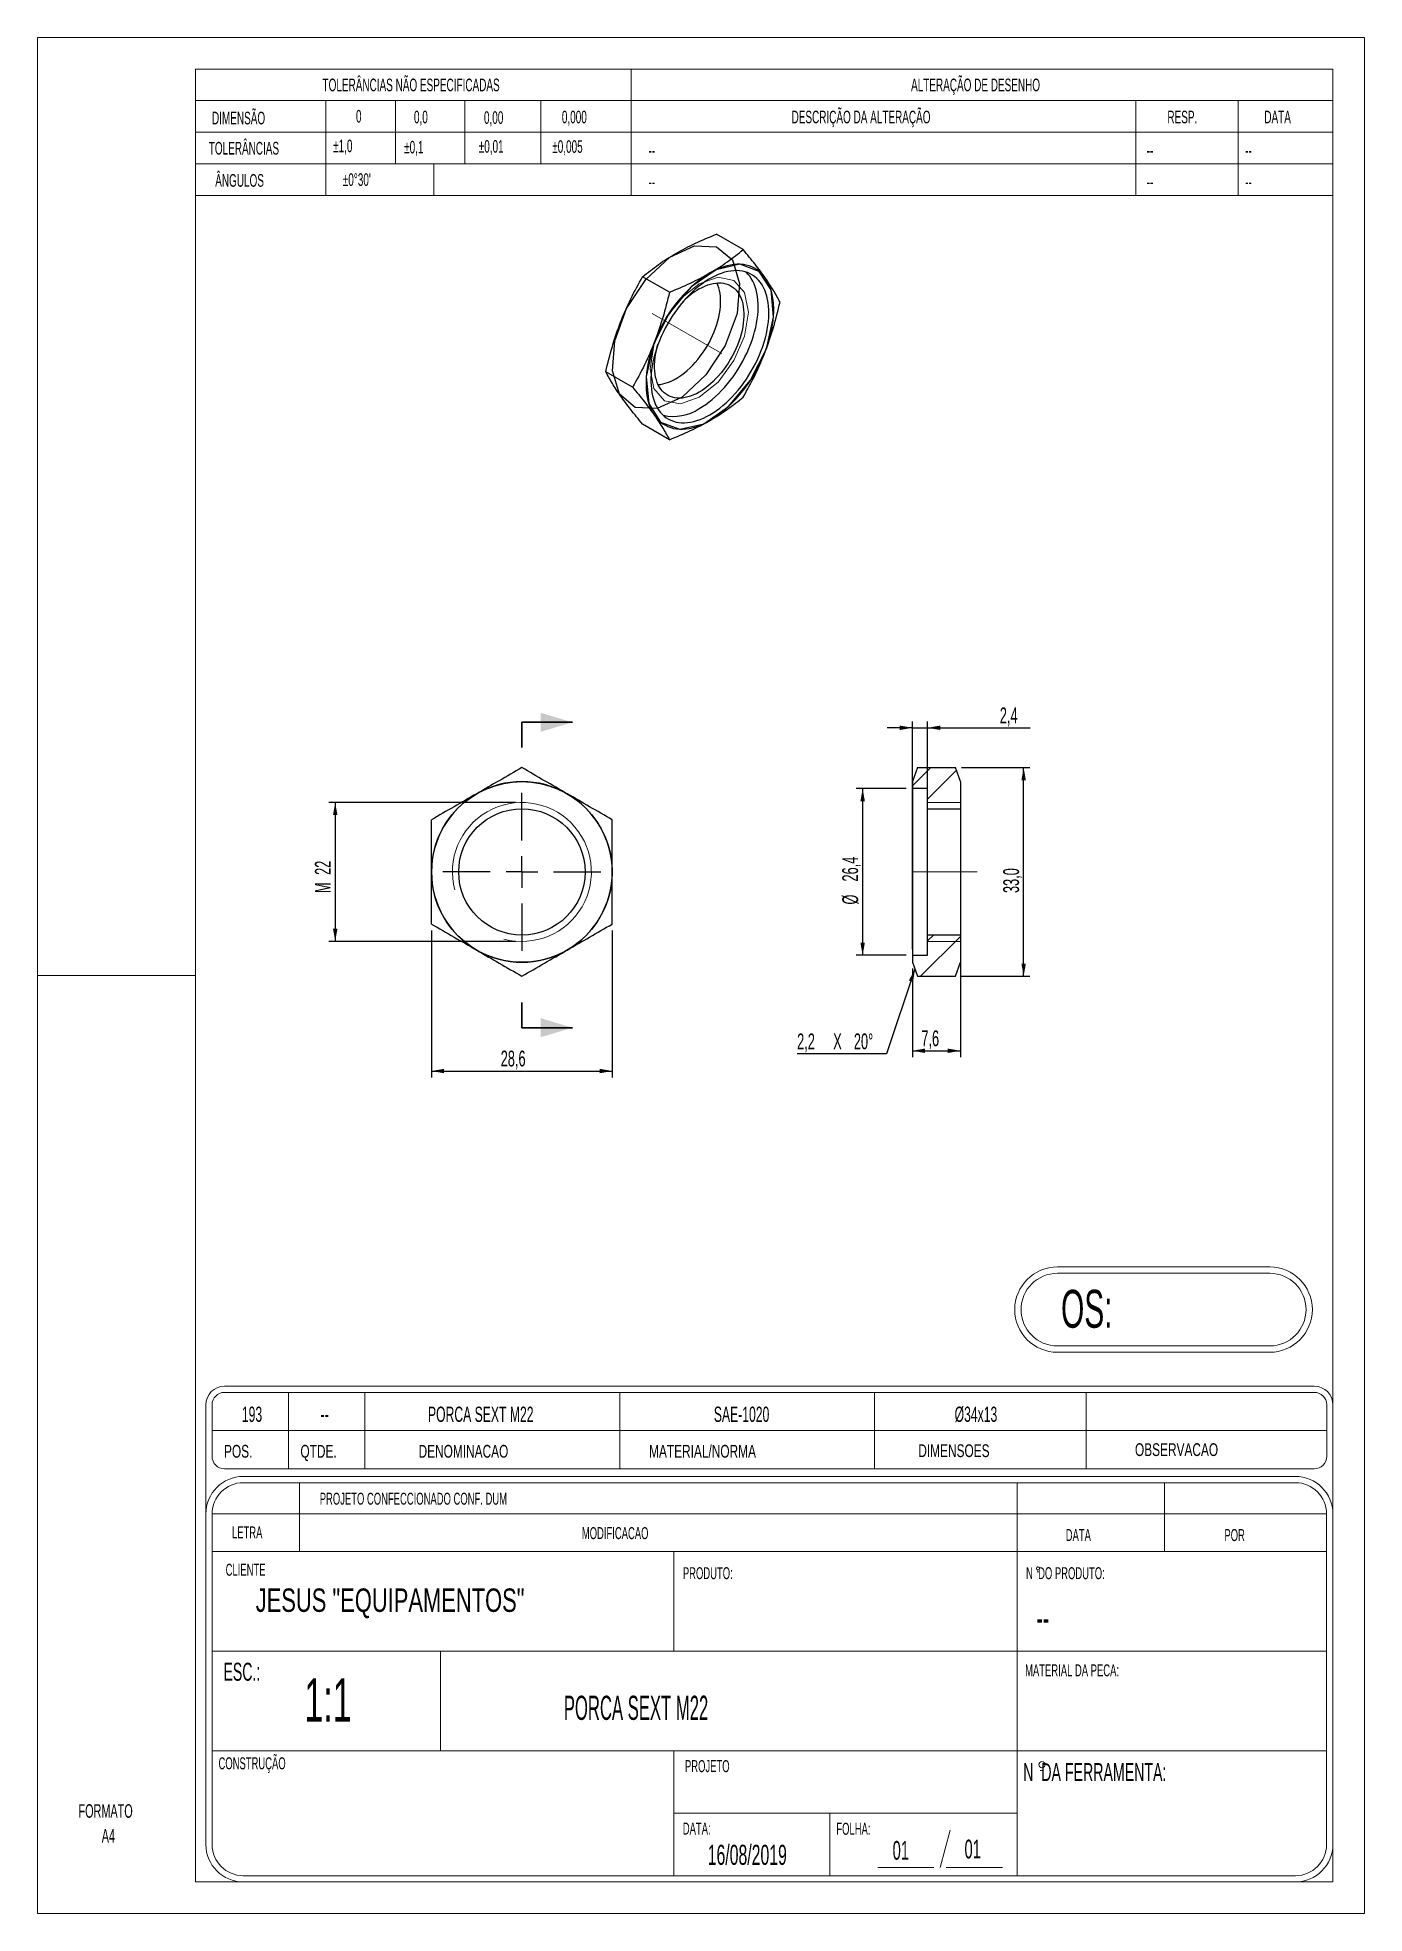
# Model space of a CAD drawing. Header units: millimetres. Extents: x 0 to 210, y 0 to 297.
import ezdxf

# ---------------------------------------------------------------- set-up
doc = ezdxf.new("R2010")
doc.units = ezdxf.units.MM
doc.linetypes.add('CENTERX2', pattern=[20.32, 12.7, -2.54, 2.54, -2.54])
doc.linetypes.add('PHANTOM', pattern=[12.7, 6.35, -1.27, 1.27, -1.27, 1.27, -1.27])
doc.layers.add('COTAS', color=7, linetype='Continuous')
doc.styles.add('SLDTEXTSTYLE0', font='TXT', dxfattribs={"width": 0.595745})
doc.styles.add('SLDTEXTSTYLE1', font='TXT', dxfattribs={"width": 0.589474})
doc.styles.add('SLDTEXTSTYLE2', font='TXT', dxfattribs={"width": 0.515789})
doc.styles.add('SLDTEXTSTYLE3', font='TXT', dxfattribs={"width": 0.7})
doc.styles.add('SLDTEXTSTYLE4', font='TXT', dxfattribs={"width": 0.695035})
doc.styles.add('SLDTEXTSTYLE5', font='TXT', dxfattribs={"width": 0.605})
doc.dimstyles.new('SLDDIMSTYLE0', dxfattribs={"dimtxt": 2.5, "dimasz": 2, "dimexe": 0, "dimexo": 0.0625, "dimtad": 1, "dimdec": 1, "dimrnd": 1e-09, "dimzin": 12, "dimdsep": 46, "dimtxsty": 'SLDTEXTSTYLE5', "dimsah": 1, "dimcen": 0.09, "dimadec": 0, "dimazin": 3, "dimtfac": 1, "dimtdec": 3, "dimtofl": 0, "dimtmove": 0, "dimatfit": 3, "dimfxl": 0, "dimfrac": 2, "dimtolj": 1, "dimtzin": 12, "dimarcsym": 0})
doc.dimstyles.new('SLDDIMSTYLE1', dxfattribs={"dimtxt": 2.5, "dimasz": 2, "dimexe": 0, "dimexo": 0.0625, "dimtad": 1, "dimdec": 0, "dimrnd": 1e-09, "dimzin": 12, "dimdsep": 46, "dimtxsty": 'SLDTEXTSTYLE5', "dimsah": 1, "dimcen": 0.09, "dimadec": 0, "dimazin": 3, "dimtfac": 1, "dimtdec": 3, "dimtofl": 0, "dimtmove": 0, "dimatfit": 3, "dimfxl": 0, "dimfrac": 2, "dimtolj": 1, "dimtzin": 12, "dimarcsym": 0})
doc.dimstyles.new('SLDDIMSTYLE2', dxfattribs={"dimtxt": 2.5, "dimasz": 2, "dimexe": 0, "dimexo": 0.0625, "dimtad": 1, "dimdec": 1, "dimrnd": 1e-09, "dimzin": 12, "dimdsep": 46, "dimtxsty": 'SLDTEXTSTYLE5', "dimsah": 1, "dimcen": 0.09, "dimadec": 0, "dimazin": 3, "dimtfac": 1, "dimtdec": 3, "dimtmove": 0, "dimatfit": 0, "dimfxl": 0, "dimfrac": 2, "dimtolj": 1, "dimtzin": 12, "dimarcsym": 0})

# ---------------------------------------------------------------- blocks, each defined once
blk = doc.blocks.new('SW_NOTE_0')
at = {"color": 0, "linetype": 'Continuous', "lineweight": 18, "insert": (0, 2.77), "char_height": 2.152, "attachment_point": 1, "style": 'SLDTEXTSTYLE0'}
blk.add_mtext('FORMATO', dxfattribs=at)
blk = doc.blocks.new('SW_NOTE_0_1')
at = {"color": 0, "linetype": 'Continuous', "lineweight": 18, "insert": (0, 2.77), "char_height": 2.152, "attachment_point": 1, "style": 'SLDTEXTSTYLE0'}
blk.add_mtext('A4', dxfattribs=at)
blk = doc.blocks.new('Bloco2')
at = {"color": 7, "linetype": 'Continuous', "lineweight": 18}
for p, q in [((210.04, 297.06), (0.04, 297.06)), ((0.04, 297.06), (0.04, 0.06)), ((210.04, 0.06), (210.04, 297.06)), ((205.04, 292.06), (25.04, 292.06)), ((25.04, 292.06), (25.04, 5.06)), ((205.04, 5.06), (205.04, 292.06)), ((0.04, 148.56), (25.04, 148.56)), ((25.04, 5.06), (205.04, 5.06)), ((0.04, 0.06), (210.04, 0.06))]:
    blk.add_line(p, q, dxfattribs=at)
for name, p in [('SW_NOTE_0', (6.53, 14.59)), ('SW_NOTE_0_1', (10.2, 10.66))]:
    blk.add_blockref(name, p, dxfattribs=at)
blk = doc.blocks.new('_D')
at = {"layer": 'COTAS'}
for p, q in [((62.36, 156), (62.36, 132.73)), ((90.96, 156), (90.96, 132.73)), ((62.36, 133.73), (90.96, 133.73))]:
    blk.add_line(p, q, dxfattribs=at)
for points in [[(62.36, 133.73), (64.36, 133.38), (64.36, 134.08)], [(90.96, 133.73), (88.96, 134.08), (88.96, 133.38)]]:
    blk.add_solid(points, dxfattribs=at)
at = {"layer": 'COTAS', "insert": (73.31, 136.96), "char_height": 2.5, "attachment_point": 1, "style": 'SLDTEXTSTYLE5'}
blk.add_mtext('28,6', dxfattribs=at)
blk = doc.blocks.new('_D_1')
at = {"layer": 'COTAS'}
for p, q in [((75.66, 176.25), (46.12, 176.25)), ((47.12, 176.25), (47.12, 154.25)), ((75.66, 154.25), (46.12, 154.25))]:
    blk.add_line(p, q, dxfattribs=at)
for points in [[(47.12, 176.25), (46.77, 174.25), (47.47, 174.25)], [(47.12, 154.25), (47.47, 156.25), (46.77, 156.25)]]:
    blk.add_solid(points, dxfattribs=at)
at = {"layer": 'COTAS', "char_height": 2.5, "attachment_point": 1, "rotation": 90, "style": 'SLDTEXTSTYLE5'}
for s, insert in [('22', (43.9, 164.78)), ('M', (43.9, 161.91))]:
    blk.add_mtext(s, dxfattribs=dict(at, insert=insert))
blk = doc.blocks.new('SW_CENTERMARKSYMBOL_0')
at = {"layer": 'COTAS', "color": 0}
for p, q in [((0, 5), (0, 12.5)), ((-5, 0), (-12.5, 0)), ((0, 0), (-2.5, 0)), ((0, 0), (0, 2.5)), ((0, 0), (0, -2.5)), ((0, 0), (2.5, 0)), ((5, 0), (12.5, 0)), ((0, -5), (0, -12.5))]:
    blk.add_line(p, q, dxfattribs=at)
blk = doc.blocks.new('_D_2')
at = {"layer": 'COTAS'}
for p, q in [((138.47, 188.07), (134.47, 188.07)), ((138.47, 153.05), (138.47, 189.07)), ((138.47, 188.07), (140.87, 188.07)), ((140.87, 156.25), (140.87, 189.07)), ((140.87, 188.07), (157.08, 188.07))]:
    blk.add_line(p, q, dxfattribs=at)
for points in [[(138.47, 188.07), (136.47, 188.42), (136.47, 187.72)], [(140.87, 188.07), (142.87, 187.72), (142.87, 188.42)]]:
    blk.add_solid(points, dxfattribs=at)
at = {"layer": 'COTAS', "insert": (152.3, 191.29), "char_height": 2.5, "attachment_point": 1, "style": 'SLDTEXTSTYLE5'}
blk.add_mtext('2,4', dxfattribs=at)
blk = doc.blocks.new('_D_3')
at = {"layer": 'COTAS'}
for p, q in [((146.26, 181.77), (157.07, 181.77)), ((156.07, 148.74), (156.07, 181.77)), ((146.26, 148.74), (157.07, 148.74))]:
    blk.add_line(p, q, dxfattribs=at)
for points in [[(156.07, 181.77), (155.72, 179.77), (156.42, 179.77)], [(156.07, 148.74), (156.42, 150.74), (155.72, 150.74)]]:
    blk.add_solid(points, dxfattribs=at)
at = {"layer": 'COTAS', "insert": (152.84, 161.91), "char_height": 2.5, "attachment_point": 1, "rotation": 90, "style": 'SLDTEXTSTYLE5'}
blk.add_mtext('33,0', dxfattribs=at)
blk = doc.blocks.new('_D_4')
at = {"layer": 'COTAS'}
for p, q in [((146.07, 154.25), (146.07, 135.94)), ((138.47, 149.95), (138.47, 135.94)), ((138.47, 136.94), (146.07, 136.94))]:
    blk.add_line(p, q, dxfattribs=at)
for points in [[(138.47, 136.94), (140.47, 136.59), (140.47, 137.29)], [(146.07, 136.94), (144.07, 137.29), (144.07, 136.59)]]:
    blk.add_solid(points, dxfattribs=at)
at = {"layer": 'COTAS', "insert": (139.88, 140.16), "char_height": 2.5, "attachment_point": 1, "style": 'SLDTEXTSTYLE5'}
blk.add_mtext('7,6', dxfattribs=at)
blk = doc.blocks.new('_D_5')
at = {"layer": 'COTAS'}
for p, q in [((137.47, 178.45), (129.59, 178.45)), ((130.59, 178.45), (130.59, 152.05)), ((137.47, 152.05), (129.59, 152.05))]:
    blk.add_line(p, q, dxfattribs=at)
for points in [[(130.59, 178.45), (130.24, 176.45), (130.94, 176.45)], [(130.59, 152.05), (130.94, 154.05), (130.24, 154.05)]]:
    blk.add_solid(points, dxfattribs=at)
at = {"layer": 'COTAS', "char_height": 2.5, "attachment_point": 1, "rotation": 90, "style": 'SLDTEXTSTYLE5'}
for s, insert in [('26,4', (127.36, 163.73)), ('%%c', (127.37, 160.09))]:
    blk.add_mtext(s, dxfattribs=dict(at, insert=insert))
blk = doc.blocks.new('SW_CHAMFER_DIMENSION_0')
at = {"layer": 'COTAS', "color": 0}
for p, q in [((18.65, 13.38), (14.17, 0)), ((14.17, 0), (0, 0))]:
    blk.add_line(p, q, dxfattribs=at)
blk.add_solid([(18.65, 13.38), (17.68, 11.6), (18.35, 11.38)], dxfattribs=at)
at = {"layer": 'COTAS', "color": 0, "char_height": 2.5, "attachment_point": 1, "style": 'SLDTEXTSTYLE5'}
for s, insert in [('2,2', (0, 3.22)), ('X', (5.71, 3.22)), ('20°', (8.98, 3.22))]:
    blk.add_mtext(s, dxfattribs=dict(at, insert=insert))

msp = doc.modelspace()

# ---------------------------------------------------------------- hatches: boundary and pattern name
at = {"layer": 'COTAS', "linetype": 'Continuous', "lineweight": 18}
h = msp.add_hatch(dxfattribs=at)
h.set_pattern_fill('ANSI32', color=256, angle=3e-322, style=0)
h.paths.add_polyline_path([(145.26, 181.77), (139.27, 181.77), (138.47, 179.55), (138.47, 178.45), (140.87, 178.45), (140.87, 175.25), (146.07, 175.25), (146.07, 179.55)], flags=0)
h = msp.add_hatch(dxfattribs=at)
h.set_pattern_fill('ANSI32', color=256, angle=3e-322, style=0)
h.paths.add_polyline_path([(138.47, 152.05), (138.47, 150.95), (139.27, 148.74), (145.26, 148.74), (146.07, 150.95), (146.07, 155.25), (140.87, 155.25), (140.87, 152.05)], flags=0)

# ---------------------------------------------------------------- linework, layer by layer
at = {"color": 7, "linetype": 'Continuous', "lineweight": 18}
for p, q in [((205.01, 292.36), (25.01, 292.36)), ((25.01, 272.36), (25.01, 292.36)), ((93.95, 272.36), (93.95, 292.36)), ((205.01, 292.36), (205.01, 272.36)), ((25.01, 287.36), (93.95, 287.36)), ((45.64, 272.36), (45.64, 287.36)), ((56.64, 277.36), (56.64, 287.36)), ((67.64, 277.36), (67.64, 287.36)), ((79.64, 277.36), (79.64, 287.36)), ((93.95, 287.36), (205.01, 287.36)), ((173.82, 272.36), (173.82, 287.36)), ((190.01, 272.36), (190.01, 287.36)), ((25.01, 282.36), (93.95, 282.36)), ((93.95, 282.36), (205.01, 282.36)), ((25.01, 277.36), (93.95, 277.36)), ((62.7, 277.36), (62.7, 272.36)), ((93.95, 277.36), (205.01, 277.36)), ((25.01, 272.36), (93.95, 272.36)), ((93.95, 272.36), (205.01, 272.36)), ((140.87, 176.25), (146.07, 176.25)), ((140.87, 154.25), (146.07, 154.25)), ((195.01, 102.71), (161.41, 102.71)), ((195.01, 101.71), (161.41, 101.71)), ((161.41, 90.21), (195.01, 90.21)), ((161.41, 89.21), (195.01, 89.21)), ((202.07, 83.83), (29.59, 83.83)), ((26.65, 11.28), (26.65, 80.89)), ((26.65, 80.89), (26.65, 67.81)), ((27.63, 80.89), (27.63, 72.71)), ((202.07, 82.85), (29.59, 82.85)), ((39.72, 70.75), (39.72, 82.85)), ((51.82, 70.75), (51.82, 82.85)), ((92.14, 70.75), (92.14, 82.85)), ((132.46, 70.75), (132.46, 82.85)), ((165.96, 70.75), (165.96, 82.85)), ((204.03, 72.71), (204.03, 80.89)), ((205.01, 11.28), (205.01, 80.89)), ((27.63, 76.8), (204.03, 76.8)), ((29.59, 70.75), (202.07, 70.75)), ((32.57, 69.54), (199.08, 69.54)), ((32.57, 68.56), (199.08, 68.56)), ((41.46, 57.69), (41.46, 68.56)), ((155.03, 68.56), (155.03, 57.69)), ((178.34, 68.56), (178.34, 57.69)), ((27.64, 11.28), (27.64, 63.62)), ((27.64, 63.62), (204.02, 63.62)), ((204.02, 63.62), (204.02, 11.28)), ((27.64, 57.69), (204.02, 57.69)), ((100.71, 57.69), (100.71, 41.89)), ((155.03, 57.69), (155.03, 41.89)), ((158.2, 54.45), (158.46, 54.45)), ((158.2, 54.43), (158.46, 54.43)), ((27.64, 41.89), (204.02, 41.89)), ((63.77, 26.09), (63.77, 41.89)), ((155.03, 26.09), (155.03, 41.89)), ((27.64, 26.09), (204.02, 26.09)), ((100.71, 26.09), (100.71, 6.34)), ((155.03, 26.09), (155.03, 6.34)), ((158.69, 23), (159.2, 23)), ((100.71, 16.22), (155.03, 16.22)), ((125.4, 16.22), (125.4, 6.34)), ((144.43, 13.54), (142.85, 7.62)), ((199.08, 6.34), (32.57, 6.34)), ((141.86, 7.62), (132.97, 7.62)), ((143.83, 7.62), (152.72, 7.62)), ((199.08, 5.36), (32.57, 5.36)), ((204.44, 5.36), (205.01, 5.36)), ((205.01, 5.36), (205.01, 5.93))]:
    msp.add_line(p, q, dxfattribs=at)
at = {"color": 7, "linetype": 'Continuous', "lineweight": 25}
for p, q in [((111.69, 263.78), (107.45, 266.22)), ((100.01, 257.04), (95.77, 259.48)), ((94.17, 241.99), (89.94, 244.44)), ((100.01, 233.68), (95.77, 236.13)), ((139.27, 181.77), (138.47, 179.55)), ((139.27, 181.77), (145.26, 181.77)), ((146.07, 179.55), (145.26, 181.77)), ((138.47, 179.55), (138.47, 178.45)), ((140.87, 178.45), (138.47, 178.45)), ((138.47, 178.45), (138.47, 152.05)), ((140.87, 175.25), (140.87, 178.45)), ((146.07, 179.55), (146.07, 175.25)), ((140.87, 175.25), (146.07, 175.25)), ((140.87, 155.25), (140.87, 175.25)), ((146.07, 175.25), (146.07, 155.25)), ((140.87, 152.05), (140.87, 155.25)), ((146.07, 155.25), (140.87, 155.25)), ((146.07, 155.25), (146.07, 150.95)), ((138.47, 152.05), (140.87, 152.05)), ((138.47, 152.05), (138.47, 150.95)), ((138.47, 150.95), (139.27, 148.74)), ((139.27, 148.74), (145.26, 148.74)), ((145.26, 148.74), (146.07, 150.95))]:
    msp.add_line(p, q, dxfattribs=at)
at = {"color": 7, "linetype": 'PHANTOM', "lineweight": 35}
for p, q in [((76.66, 188.94), (76.66, 184.94)), ((76.66, 140.59), (76.66, 144.59))]:
    msp.add_line(p, q, dxfattribs=at)
at = {"color": 7, "linetype": 'Continuous', "lineweight": 35}
for p, q in [((76.66, 188.94), (84.66, 188.94)), ((76.66, 140.59), (84.66, 140.59))]:
    msp.add_line(p, q, dxfattribs=at)
at = {"color": 7, "linetype": 'Continuous', "flags": 128}
for points in [[(104, 264.38), (107.47, 264.23), (109.97, 262.14), (111.11, 258.43), (110.71, 253.67), (108.85, 248.58), (105.79, 243.94), (102.01, 240.44), (98.09, 238.63), (94.61, 238.78), (92.12, 240.87), (90.98, 244.57), (91.37, 249.34), (93.24, 254.43), (96.3, 259.07), (100.07, 262.57), (104, 264.38)], [(109.37, 238.94), (112.85, 243.11), (115.35, 248.07), (116.48, 253.09), (116.09, 257.4), (114.22, 260.33), (111.16, 261.45), (107.39, 260.58), (103.46, 257.86), (99.99, 253.7), (97.49, 248.73), (96.35, 243.71), (96.75, 239.41), (98.61, 236.47), (101.67, 235.35), (105.45, 236.22), (109.37, 238.94)]]:
    msp.add_lwpolyline(points, dxfattribs=at)
at = {"color": 7, "linetype": 'Continuous', "lineweight": 25, "flags": 128}
for points in [[(115.17, 259.3), (114.88, 259.68), (114.56, 260.02), (114.22, 260.33), (113.86, 260.61), (113.47, 260.84), (113.06, 261.04), (112.63, 261.2), (112.18, 261.32), (111.71, 261.41), (111.23, 261.45), (110.73, 261.45), (110.22, 261.42), (109.7, 261.34), (109.17, 261.23), (108.63, 261.07), (108.08, 260.88), (107.53, 260.65), (106.97, 260.38), (106.42, 260.08)], [(106.42, 237.62), (106.94, 237.94), (107.45, 238.29), (107.97, 238.67), (108.48, 239.08), (108.98, 239.52), (109.47, 239.98), (109.96, 240.47), (110.43, 240.99), (110.9, 241.53), (111.34, 242.09), (111.78, 242.67), (112.19, 243.27), (112.59, 243.88), (112.97, 244.51), (113.33, 245.15), (113.67, 245.8), (113.98, 246.46), (114.28, 247.12), (114.54, 247.79), (114.79, 248.46), (115, 249.13), (115.19, 249.8), (115.36, 250.46), (115.49, 251.12), (115.6, 251.77), (115.68, 252.4), (115.73, 253.03), (115.75, 253.64), (115.74, 254.24), (115.71, 254.81), (115.64, 255.37), (115.55, 255.9), (115.43, 256.42), (115.28, 256.9), (115.1, 257.37), (114.9, 257.8), (114.67, 258.2), (114.41, 258.58), (114.13, 258.92), (113.83, 259.23), (113.5, 259.51), (113.15, 259.75), (112.78, 259.96), (112.39, 260.13), (111.99, 260.27), (111.56, 260.37), (111.12, 260.43), (110.67, 260.45), (110.2, 260.44), (109.72, 260.39), (109.23, 260.3), (108.73, 260.18), (108.22, 260.02), (107.71, 259.82), (107.19, 259.59), (106.68, 259.33), (106.16, 259.03), (105.64, 258.69), (105.12, 258.33), (104.61, 257.93), (104.11, 257.51), (103.61, 257.06), (103.12, 256.58), (102.64, 256.07), (102.17, 255.55), (101.71, 255), (101.27, 254.42), (100.85, 253.84), (100.44, 253.23), (100.05, 252.61), (99.68, 251.97), (99.33, 251.33), (99.01, 250.68), (98.7, 250.01), (98.42, 249.35), (98.17, 248.68), (97.94, 248.01), (97.73, 247.34), (97.56, 246.67), (97.41, 246.01), (97.29, 245.36), (97.19, 244.72), (97.13, 244.09), (97.09, 243.47), (97.08, 242.86), (97.11, 242.28), (97.16, 241.71), (97.24, 241.16), (97.34, 240.64), (97.48, 240.14), (97.64, 239.67), (97.83, 239.22), (98.05, 238.8), (98.29, 238.41), (98.56, 238.05), (98.85, 237.72), (99.17, 237.43), (99.5, 237.17), (99.86, 236.94), (100.24, 236.75), (100.64, 236.6), (101.06, 236.48), (101.49, 236.4), (101.94, 236.36), (102.4, 236.35), (102.88, 236.39), (103.36, 236.45), (103.86, 236.56), (104.36, 236.7), (104.87, 236.88), (105.38, 237.09), (105.9, 237.34), (106.42, 237.62)], [(104.72, 257.55), (105.17, 257.79), (105.62, 258), (106.07, 258.18), (106.51, 258.32), (106.95, 258.42), (107.37, 258.48), (107.79, 258.51), (108.19, 258.5), (108.58, 258.45), (108.95, 258.37), (109.3, 258.25), (109.64, 258.09), (109.95, 257.89), (110.25, 257.66), (110.52, 257.4), (110.77, 257.11), (110.99, 256.78), (111.19, 256.42), (111.36, 256.03), (111.5, 255.62), (111.61, 255.18), (111.7, 254.71), (111.76, 254.23), (111.79, 253.72), (111.79, 253.2), (111.76, 252.66), (111.7, 252.11), (111.61, 251.54), (111.5, 250.97), (111.36, 250.39), (111.19, 249.81), (110.99, 249.22), (110.77, 248.64), (110.52, 248.06), (110.25, 247.48), (109.95, 246.91), (109.64, 246.36), (109.3, 245.81), (108.95, 245.28), (108.58, 244.77), (108.19, 244.27), (107.79, 243.8), (107.37, 243.35), (106.95, 242.92), (106.51, 242.52), (106.07, 242.15), (105.62, 241.81), (105.17, 241.49), (104.72, 241.22), (104.27, 240.97), (103.82, 240.76), (103.37, 240.59), (102.93, 240.45), (102.49, 240.35), (102.07, 240.28), (101.65, 240.25), (101.25, 240.26), (100.86, 240.31), (100.49, 240.4), (100.14, 240.52), (99.8, 240.68), (99.49, 240.87), (99.19, 241.1), (98.92, 241.36), (98.67, 241.66), (98.45, 241.99), (98.25, 242.34), (98.08, 242.73), (97.94, 243.15), (97.83, 243.59), (97.74, 244.05), (97.68, 244.53), (97.65, 245.04), (97.65, 245.56), (97.68, 246.1), (97.74, 246.66), (97.83, 247.22), (97.94, 247.79), (98.08, 248.37), (98.19, 248.74)], [(101.04, 243.34), (101.5, 243.62), (101.95, 243.93), (102.39, 244.27), (102.84, 244.64), (103.27, 245.04), (103.7, 245.47), (104.11, 245.92), (104.51, 246.39), (104.9, 246.89), (105.27, 247.4), (105.63, 247.93), (105.96, 248.48), (106.28, 249.04), (106.57, 249.6), (106.84, 250.18), (107.09, 250.76), (107.31, 251.35), (107.51, 251.93), (107.68, 252.52), (107.82, 253.09), (107.94, 253.67), (108.02, 254.23), (108.08, 254.78), (108.11, 255.32), (108.11, 255.85), (108.08, 256.35), (108.02, 256.84), (107.94, 257.3), (107.82, 257.74), (107.68, 258.16), (107.53, 258.5)], [(104.72, 238.6), (105.24, 238.92), (105.76, 239.27), (106.27, 239.65), (106.78, 240.06), (107.28, 240.5), (107.78, 240.96), (108.26, 241.45), (108.74, 241.97), (109.2, 242.51), (109.65, 243.07), (110.08, 243.65), (110.5, 244.25), (110.89, 244.86), (111.27, 245.49), (111.63, 246.13), (111.97, 246.78), (112.29, 247.44), (112.58, 248.1), (112.85, 248.77), (113.09, 249.44), (113.31, 250.11), (113.5, 250.78), (113.66, 251.44), (113.79, 252.1), (113.9, 252.75), (113.98, 253.38), (114.03, 254.01), (114.05, 254.62), (114.05, 255.21), (114.01, 255.79), (113.95, 256.35), (113.85, 256.88), (113.73, 257.4), (113.58, 257.88), (113.4, 258.35), (113.2, 258.78), (112.97, 259.18), (112.72, 259.56), (112.44, 259.9), (112.13, 260.21), (112.11, 260.23)], [(115.17, 247.62), (115.44, 248.34), (115.68, 249.06), (115.89, 249.77), (116.07, 250.49), (116.22, 251.19), (116.34, 251.89), (116.43, 252.58), (116.49, 253.26), (116.52, 253.92), (116.52, 254.56), (116.49, 255.18), (116.43, 255.79), (116.34, 256.37), (116.22, 256.93), (116.07, 257.46), (115.89, 257.96), (115.68, 258.44), (115.44, 258.88), (115.17, 259.3)], [(97.66, 249.19), (97.4, 248.47), (97.16, 247.75), (96.95, 247.03), (96.77, 246.32), (96.61, 245.61), (96.49, 244.91), (96.4, 244.22), (96.34, 243.55), (96.31, 242.89), (96.31, 242.25), (96.34, 241.62), (96.4, 241.02), (96.49, 240.43), (96.61, 239.88), (96.77, 239.35), (96.95, 238.84), (97.16, 238.37), (97.4, 237.92), (97.66, 237.51)], [(97.66, 237.51), (97.95, 237.13), (98.27, 236.78), (98.61, 236.47), (98.98, 236.2), (99.37, 235.96), (99.78, 235.76), (100.21, 235.6), (100.66, 235.48), (101.12, 235.4), (101.6, 235.35), (102.1, 235.35), (102.61, 235.39), (103.13, 235.46), (103.67, 235.58), (104.21, 235.73), (104.75, 235.92), (105.3, 236.15), (105.86, 236.42), (106.42, 236.73)]]:
    msp.add_lwpolyline(points, dxfattribs=at)
at = {"color": 7, "linetype": 'Continuous', "lineweight": 18, "flags": 128}
msp.add_lwpolyline([(104.72, 240.4), (101.74, 239.37), (99.22, 239.86), (97.53, 241.8), (96.94, 244.89), (97.53, 248.67), (99.22, 252.56), (101.74, 255.96), (104.72, 258.36), (107.7, 259.4), (110.22, 258.91), (111.91, 256.97), (112.5, 253.87), (111.91, 250.09), (110.22, 246.21), (107.7, 242.8), (104.72, 240.4)], dxfattribs=at)
at = {"color": 7, "linetype": 'Continuous'}
msp.add_circle((76.66, 165.25), 14.3, dxfattribs=at)
msp.add_circle((76.66, 165.25), 14.3, dxfattribs=at)
at = {"color": 7, "linetype": 'Continuous', "lineweight": 25}
msp.add_circle((76.66, 165.25), 10, dxfattribs=at)
at = {"color": 7, "linetype": 'Continuous', "lineweight": 18}
for centre, radius in [((158.33, 54.99), 0.247), ((158.33, 54.97), 0.247), ((158.97, 23.92), 0.494)]:
    msp.add_circle(centre, radius, dxfattribs=at)
at = {"color": 7, "linetype": 'Continuous', "lineweight": 25}
for centre, radius, start, end in [((118.32, 241.54), 22.03, 122.7115, 159.6994), ((110.92, 247.09), 12.16, 120.6806, 137.1479), ((94.51, 255.26), 22.03, 302.7115, 339.6994), ((97.51, 249.16), 6.8, 276.0777, 301.2625), ((100.67, 244.63), 7.26, 256.9335, 303.9259), ((76.66, 165.25), 14.3, 60, 120), ((76.66, 165.25), 14.3, 120, 180), ((76.66, 165.25), 14.3, 0, 60), ((76.66, 165.25), 14.3, 180, 240), ((76.66, 165.25), 14.3, 300, 0), ((76.66, 165.25), 14.3, 240, 300)]:
    msp.add_arc(centre, radius, start, end, dxfattribs=at)
at = {"color": 7, "linetype": 'Continuous', "lineweight": 18}
for centre, radius, start, end in [((76.66, 165.25), 11, 255, 195), ((161.41, 95.96), 6.75, 90, 270), ((161.41, 95.96), 5.75, 90, 270), ((195.01, 95.96), 6.75, 270, 90), ((195.01, 95.96), 5.75, 270, 90), ((29.59, 80.89), 2.94, 90, 180), ((202.07, 80.89), 2.94, 0, 90), ((29.59, 80.89), 1.96, 90, 180), ((202.07, 80.89), 1.96, 0, 90), ((29.59, 72.71), 1.96, 180, 270), ((202.07, 72.71), 1.96, 270, 0), ((32.57, 63.62), 5.93, 90, 180), ((32.57, 63.62), 4.94, 90, 180), ((199.08, 63.62), 5.93, 0, 90), ((199.08, 63.62), 4.94, 0, 90), ((32.57, 11.28), 5.93, 180, 270), ((32.57, 11.28), 4.94, 180, 270), ((199.08, 11.28), 4.94, 270, 0), ((199.08, 11.28), 5.93, 270, 0)]:
    msp.add_arc(centre, radius, start, end, dxfattribs=at)
at = {"color": 7, "linetype": 'Continuous', "lineweight": 25}
for points in [[(101.04, 263.18), (102.02, 263.74), (103.04, 264.28), (105.19, 265.29), (106.3, 265.76), (107.45, 266.22)], [(95.77, 259.48), (96.57, 260.14), (97.4, 260.79), (99.15, 262.03), (100.07, 262.62), (101.04, 263.18)], [(106.42, 260.08), (107.39, 260.64), (108.31, 261.23), (110.06, 262.47), (110.89, 263.12), (111.69, 263.78)], [(115.17, 259.3), (114.69, 259.99), (114.15, 260.71), (112.98, 262.21), (112.35, 262.98), (111.69, 263.78)], [(92.29, 252.29), (92.77, 253.54), (93.31, 254.77), (94.48, 257.16), (95.11, 258.33), (95.77, 259.48)], [(100.01, 257.04), (101.15, 257.49), (102.27, 257.97), (104.42, 258.99), (105.44, 259.52), (106.42, 260.08)], [(117.52, 255.47), (117.21, 256.06), (116.87, 256.67), (116.1, 257.94), (115.66, 258.6), (115.17, 259.3)], [(100.01, 257.04), (99.7, 255.68), (99.36, 254.34), (98.58, 251.72), (98.15, 250.44), (97.66, 249.19)], [(115.17, 247.62), (115.66, 248.87), (116.1, 250.16), (116.87, 252.78), (117.21, 254.12), (117.52, 255.47)], [(89.94, 244.44), (90.25, 245.79), (90.59, 247.13), (91.37, 249.75), (91.8, 251.03), (92.29, 252.29)], [(97.66, 249.19), (97.17, 247.93), (96.64, 246.71), (95.47, 244.31), (94.84, 243.14), (94.17, 241.99)], [(111.69, 240.42), (112.35, 241.58), (112.98, 242.75), (114.15, 245.14), (114.69, 246.37), (115.17, 247.62)], [(92.29, 240.61), (91.8, 241.3), (91.37, 241.97), (90.59, 243.24), (90.25, 243.85), (89.94, 244.44)], [(95.77, 236.13), (95.11, 236.92), (94.48, 237.7), (93.31, 239.2), (92.77, 239.92), (92.29, 240.61)], [(94.17, 241.99), (94.84, 241.2), (95.47, 240.42), (96.64, 238.92), (97.17, 238.2), (97.66, 237.51)], [(106.42, 236.73), (107.39, 237.29), (108.31, 237.88), (110.06, 239.12), (110.89, 239.76), (111.69, 240.42)], [(97.66, 237.51), (98.15, 236.82), (98.58, 236.15), (99.36, 234.88), (99.7, 234.27), (100.01, 233.68)], [(100.01, 233.68), (101.15, 234.14), (102.27, 234.62), (104.42, 235.63), (105.44, 236.16), (106.42, 236.73)], [(76.66, 181.77), (75.47, 181.08), (74.27, 180.39), (71.89, 179.01), (70.7, 178.33), (69.51, 177.64)], [(83.81, 177.64), (82.62, 178.33), (81.42, 179.01), (79.04, 180.39), (77.85, 181.08), (76.66, 181.77)], [(69.51, 177.64), (68.32, 176.95), (67.12, 176.26), (64.74, 174.89), (63.55, 174.2), (62.36, 173.51)], [(90.96, 173.51), (89.77, 174.2), (88.57, 174.89), (86.19, 176.26), (85, 176.95), (83.81, 177.64)], [(62.36, 165.25), (62.36, 166.63), (62.36, 168.01), (62.36, 170.76), (62.36, 172.14), (62.36, 173.51)], [(90.96, 165.25), (90.96, 166.63), (90.96, 168.01), (90.96, 170.76), (90.96, 172.14), (90.96, 173.51)], [(62.36, 157), (62.36, 158.37), (62.36, 159.75), (62.36, 162.5), (62.36, 163.88), (62.36, 165.25)], [(90.96, 157), (90.96, 158.37), (90.96, 159.75), (90.96, 162.5), (90.96, 163.88), (90.96, 165.25)], [(62.36, 157), (63.55, 156.31), (64.74, 155.62), (67.12, 154.25), (68.32, 153.56), (69.51, 152.87)], [(83.81, 152.87), (85, 153.56), (86.19, 154.25), (88.57, 155.62), (89.77, 156.31), (90.96, 157)], [(69.51, 152.87), (70.7, 152.18), (71.89, 151.49), (74.27, 150.12), (75.47, 149.43), (76.66, 148.74)], [(76.66, 148.74), (77.85, 149.43), (79.04, 150.12), (81.42, 151.49), (82.62, 152.18), (83.81, 152.87)]]:
    msp.add_open_spline(points, degree=3, knots=[0, 0, 0, 0, 0.5, 0.5, 1, 1, 1, 1], dxfattribs=at)
at = {"color": 7, "linetype": 'Continuous', "lineweight": 35}
for points in [[(84.66, 188.94), (79.66, 190.44), (79.66, 187.44)], [(84.66, 140.59), (79.66, 142.09), (79.66, 139.09)]]:
    msp.add_solid(points, dxfattribs=at)
at = {"layer": 'COTAS', "linetype": 'CENTERX2', "lineweight": 18}
for p, q in [((97.29, 253.67), (110.17, 246.24)), ((140.87, 165.25), (138.37, 165.25)), ((140.87, 165.25), (148.73, 165.25))]:
    msp.add_line(p, q, dxfattribs=at)

# ---------------------------------------------------------------- block references
at = {"layer": 'COTAS'}
for name, p in [('Bloco2', (-0.03, 0.3)), ('SW_CENTERMARKSYMBOL_0', (76.66, 165.25)), ('SW_CHAMFER_DIMENSION_0', (120.22, 136.46))]:
    msp.add_blockref(name, p, dxfattribs=at)

# ---------------------------------------------------------------- texts
at = {"color": 7, "linetype": 'Continuous', "lineweight": 0}
for s, insert, char_height, attachment_point, style in [('TOLERÂNCIAS NÃO ESPECIFICADAS', (59.13, 290.85), 2, 2, 'SLDTEXTSTYLE1'), ('ALTERAÇÃO DE DESENHO', (148.46, 290.85), 2, 2, 'SLDTEXTSTYLE1'), ('DIMENSÃO', (27.62, 285.61), 2, 1, 'SLDTEXTSTYLE1'), ('0', (50.4, 285.89), 2, 1, 'SLDTEXTSTYLE1'), ('0,0', (59.58, 285.77), 2, 1, 'SLDTEXTSTYLE1'), ('0,00', (70.66, 285.68), 2, 1, 'SLDTEXTSTYLE1'), ('0,000', (82.99, 285.77), 2, 1, 'SLDTEXTSTYLE1'), ('DESCRIÇÃO DA ALTERAÇÃO', (119.34, 285.77), 2, 1, 'SLDTEXTSTYLE1'), ('RESP.', (178.82, 285.77), 2, 1, 'SLDTEXTSTYLE1'), ('DATA', (194.16, 285.77), 2, 1, 'SLDTEXTSTYLE1'), ('TOLERÂNCIAS', (27.11, 280.83), 2, 1, 'SLDTEXTSTYLE1'), ('±1,0', (46.79, 281.2), 2, 1, 'SLDTEXTSTYLE1'), ('±0,1', (58.03, 281), 2, 1, 'SLDTEXTSTYLE1'), ('±0,01', (69.84, 281.12), 2, 1, 'SLDTEXTSTYLE1'), ('±0,005', (81.47, 281.09), 2, 1, 'SLDTEXTSTYLE1'), ('--', (96.69, 280.49), 2, 1, 'SLDTEXTSTYLE1'), ('--', (175.54, 280.49), 2, 1, 'SLDTEXTSTYLE1'), ('--', (191.14, 280.49), 2, 1, 'SLDTEXTSTYLE1'), ('ÂNGULOS', (28.13, 275.73), 2, 1, 'SLDTEXTSTYLE1'), ("±0°30'", (48.32, 275.86), 2, 1, 'SLDTEXTSTYLE1'), ('--', (96.69, 275.49), 2, 1, 'SLDTEXTSTYLE1'), ('--', (175.54, 275.49), 2, 1, 'SLDTEXTSTYLE1'), ('--', (191.14, 275.49), 2, 1, 'SLDTEXTSTYLE1'), ('OS:', (161.99, 99.09), 6, 1, 'SLDTEXTSTYLE1'), ('193', (33.95, 80.6), 2.419, 2, 'SLDTEXTSTYLE0'), ('PORCA SEXT M22', (70.15, 80.6), 2.4192, 2, 'SLDTEXTSTYLE0'), ('SAE-1020', (111.43, 80.6), 2.419, 2, 'SLDTEXTSTYLE0'), ('Ø34x13', (148.52, 80.6), 2.419, 2, 'SLDTEXTSTYLE0'), ('--', (45.45, 80.6), 2.419, 2, 'SLDTEXTSTYLE0'), ('POS.', (29.52, 74.54), 2.022, 1, 'SLDTEXTSTYLE4'), ('QTDE.', (41.61, 74.54), 2.022, 1, 'SLDTEXTSTYLE4'), ('DENOMINACAO', (60.31, 74.54), 2.0223, 1, 'SLDTEXTSTYLE4'), ('MATERIAL/NORMA', (96.79, 74.54), 2.0223, 1, 'SLDTEXTSTYLE4'), ('DIMENSOES', (139.4, 74.63), 2.022, 1, 'SLDTEXTSTYLE4'), ('OBSERVACAO', (173.69, 74.8), 2.022, 1, 'SLDTEXTSTYLE4'), ('PROJETO CONFECCIONADO CONF. DUM', (44.67, 66.97), 1.896, 1, 'SLDTEXTSTYLE1'), ('LETRA', (30.78, 61.63), 1.896, 1, 'SLDTEXTSTYLE1'), ('MODIFICACAO', (86.15, 61.52), 1.896, 1, 'SLDTEXTSTYLE1'), ('DATA', (162.73, 61.21), 1.896, 1, 'SLDTEXTSTYLE1'), ('POR', (187.84, 61.21), 1.896, 1, 'SLDTEXTSTYLE1'), ('CLIENTE', (29.78, 55.72), 1.896, 1, 'SLDTEXTSTYLE1'), ('PRODUTO:', (102.14, 55.18), 1.896, 1, 'SLDTEXTSTYLE1'), ('N  DO PRODUTO:', (156.45, 55.18), 1.896, 1, 'SLDTEXTSTYLE1'), ('JESUS "EQUIPAMENTOS"', (34.54, 51.81), 3.7042, 1, 'SLDTEXTSTYLE3'), ('--', (158.13, 49.28), 4.266, 1, 'SLDTEXTSTYLE2'), ('ESC.:', (29.42, 40.05), 2.844, 1, 'SLDTEXTSTYLE1'), ('MATERIAL DA PECA:', (156.3, 39.8), 1.896, 1, 'SLDTEXTSTYLE1'), ('1:1', (42.23, 37.56), 6.826, 1, 'SLDTEXTSTYLE1'), ('PORCA SEXT M22', (83.3, 34.83), 3.8224, 1, 'SLDTEXTSTYLE2'), ('CONSTRUÇÃO', (28.65, 25.08), 1.896, 1, 'SLDTEXTSTYLE1'), ('PROJETO', (102.47, 24.63), 1.896, 1, 'SLDTEXTSTYLE1'), ('N  DA FERRAMENTA:', (156, 24.16), 2.8441, 1, 'SLDTEXTSTYLE1'), ('DATA:', (102.13, 14.75), 1.896, 1, 'SLDTEXTSTYLE1'), ('FOLHA:', (126.43, 14.71), 1.896, 1, 'SLDTEXTSTYLE1'), ('01', (146.71, 12.04), 2.963, 1, 'SLDTEXTSTYLE1'), ('16/08/2019', (106.07, 11.23), 3.175, 1, 'SLDTEXTSTYLE1'), ('01', (135.33, 11.83), 2.963, 1, 'SLDTEXTSTYLE1')]:
    msp.add_mtext(s, dxfattribs=dict(at, insert=insert, char_height=char_height, attachment_point=attachment_point, style=style))

# ---------------------------------------------------------------- dimensions: what is measured, and where the dimension line sits
at = {"layer": 'COTAS'}
for base, p1, p2, dimstyle, picture, middle in [((140.87, 188.07), (138.47, 152.05), (140.87, 155.25), 'SLDDIMSTYLE2', '_D_2', (154.69, 188.07)), ((90.96, 133.73), (62.36, 157), (90.96, 157), 'SLDDIMSTYLE0', '_D', (76.66, 133.73)), ((146.07, 136.94), (138.47, 150.95), (146.07, 155.25), 'SLDDIMSTYLE0', '_D_4', (142.27, 136.94))]:
    dim = msp.add_linear_dim(base=base, p1=p1, p2=p2, dimstyle=dimstyle, dxfattribs=at)
    dim.commit()
    dim.dimension.update_dxf_attribs({"geometry": picture, "text_midpoint": middle, "dimtype": 160})
dim = msp.add_linear_dim(base=(156.07, 181.77), p1=(145.26, 148.74), p2=(145.26, 181.77), angle=90, dimstyle='SLDDIMSTYLE0', dxfattribs=at)
dim.commit()
dim.dimension.update_dxf_attribs({"geometry": '_D_3', "text_midpoint": (156.07, 165.25), "dimtype": 160})
for base, p1, p2, text, dimstyle, picture, middle in [((130.59, 152.05), (138.47, 178.45), (138.47, 152.05), '%%c<>', 'SLDDIMSTYLE0', '_D_5', (130.59, 165.25)), ((47.12, 154.25), (76.66, 176.25), (76.66, 154.25), 'M<>', 'SLDDIMSTYLE1', '_D_1', (47.12, 165.25))]:
    dim = msp.add_linear_dim(base=base, p1=p1, p2=p2, angle=90, text=text, dimstyle=dimstyle, dxfattribs=at)
    dim.commit()
    dim.dimension.update_dxf_attribs({"geometry": picture, "text_midpoint": middle, "dimtype": 160})

doc.saveas('drawing.dxf')
